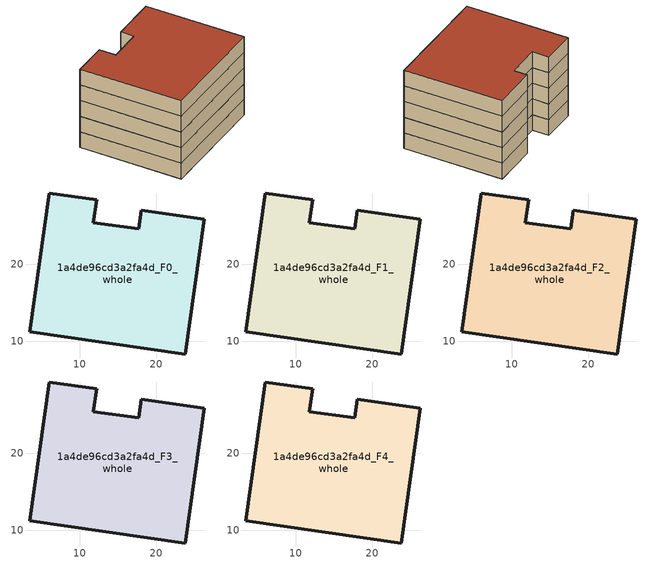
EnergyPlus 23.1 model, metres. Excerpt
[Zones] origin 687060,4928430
1a4de96cd3a2fa4d_F0_whole
 floor ground (EU_floor_Construction): 23.8,8.31 26.27,25.86 18.06,27.02 17.72,24.62 11.8,25.41 12.23,28.43 6.04,29.3 3.48,11.18 z0
 wall outside (EU_wall_Construction): 17.72,24.62 18.06,27.02 26.27,25.86 23.8,8.31 3.48,11.18 6.04,29.3 12.23,28.43 11.8,25.41 17.72,24.62 z0:3
1a4de96cd3a2fa4d_F1_whole
 floor to 1a4de96cd3a2fa4d_F0_whole (EU_floor_Construction): 23.8,8.31 26.27,25.86 18.06,27.02 17.72,24.62 11.8,25.41 12.23,28.43 6.04,29.3 3.48,11.18 z3
 wall outside (EU_wall_Construction): 17.72,24.62 18.06,27.02 26.27,25.86 23.8,8.31 3.48,11.18 6.04,29.3 12.23,28.43 11.8,25.41 17.72,24.62 z3:6
1a4de96cd3a2fa4d_F2_whole
 floor to 1a4de96cd3a2fa4d_F1_whole (EU_floor_Construction): 23.8,8.31 26.27,25.86 18.06,27.02 17.72,24.62 11.8,25.41 12.23,28.43 6.04,29.3 3.48,11.18 z6
 wall outside (EU_wall_Construction): 17.72,24.62 18.06,27.02 26.27,25.86 23.8,8.31 3.48,11.18 6.04,29.3 12.23,28.43 11.8,25.41 17.72,24.62 z6:9
1a4de96cd3a2fa4d_F3_whole
 floor to 1a4de96cd3a2fa4d_F2_whole (EU_floor_Construction): 23.8,8.31 26.27,25.86 18.06,27.02 17.72,24.62 11.8,25.41 12.23,28.43 6.04,29.3 3.48,11.18 z9
 wall outside (EU_wall_Construction): 17.72,24.62 18.06,27.02 26.27,25.86 23.8,8.31 3.48,11.18 6.04,29.3 12.23,28.43 11.8,25.41 17.72,24.62 z9:12
1a4de96cd3a2fa4d_F4_whole
 floor to 1a4de96cd3a2fa4d_F3_whole (EU_floor_Construction): 23.8,8.31 26.27,25.86 18.06,27.02 17.72,24.62 11.8,25.41 12.23,28.43 6.04,29.3 3.48,11.18 z12
 wall outside (EU_wall_Construction): 17.72,24.62 18.06,27.02 26.27,25.86 23.8,8.31 3.48,11.18 6.04,29.3 12.23,28.43 11.8,25.41 17.72,24.62 z12:15
 roof outside (EU_roof_Construction): 26.27,25.86 23.8,8.31 3.48,11.18 6.04,29.3 12.23,28.43 11.8,25.41 17.72,24.62 18.06,27.02 z15
[Building]
EU S2 Campaign: North Axis=0; Terrain=City; Solar Distribution=FullExterior
[Site:Location]
Bologna: Latitude=44.5; Longitude=11.25; Time Zone=1; Elevation=37
[SizingPeriod:WeatherFileDays]
AnnualSizingPeriod: Begin Month=1; Begin Day of Month=1; End Month=12; End Day of Month=31; Day of Week for Start Day=Monday; Use Weather File Daylight Saving Period=No; Use Weather File Rain and Snow Indicators=No
[MATERIAL]
EU_InternalMass_Material: Roughness=MediumRough; Thickness=0.1; Conductivity=1; Density=1800; Specific Heat=900; Thermal Absorptance=0.9; Solar Absorptance=0.7; Visible Absorptance=0.7
[MATERIAL:NOMASS] Roughness=MediumRough; Thermal Absorptance=0.9; Solar Absorptance=0.7; Visible Absorptance=0.7
Name | Thermal Resistance
EU_wall_NoMass | 0.905828
EU_roof_NoMass | 0.37593
EU_floor_NoMass | 0.67114
[CONSTRUCTION]
EU_wall_Construction: EU_wall_NoMass
EU_roof_Construction: EU_roof_NoMass
EU_floor_Construction: EU_floor_NoMass
EU_InternalMass_Construction: EU_InternalMass_Material
[ZONE] Type=1; Multiplier=1; Ceiling Height=autocalculate; Volume=1057.9; Floor Area=autocalculate; Part of Total Floor Area=Yes
1a4de96cd3a2fa4d_F0_whole; 1a4de96cd3a2fa4d_F1_whole; 1a4de96cd3a2fa4d_F2_whole; 1a4de96cd3a2fa4d_F3_whole; 1a4de96cd3a2fa4d_F4_whole
[INTERNALMASS] Construction=EU_InternalMass_Construction; Surface Area=352.635
Name | Zone or ZoneList
1a4de96cd3a2fa4d_F0_whole_EU_InternalMass | 1a4de96cd3a2fa4d_F0_whole
1a4de96cd3a2fa4d_F1_whole_EU_InternalMass | 1a4de96cd3a2fa4d_F1_whole
1a4de96cd3a2fa4d_F2_whole_EU_InternalMass | 1a4de96cd3a2fa4d_F2_whole
1a4de96cd3a2fa4d_F3_whole_EU_InternalMass | 1a4de96cd3a2fa4d_F3_whole
1a4de96cd3a2fa4d_F4_whole_EU_InternalMass | 1a4de96cd3a2fa4d_F4_whole
[OTHEREQUIPMENT] Fuel Type=Electricity; Design Level Calculation Method=Watts/Area; Power per Zone Floor Area=1; Fraction Latent=0; Fraction Radiant=0; Fraction Lost=0; Carbon Dioxide Generation Rate=0; EndUse Subcategory=EU_Step8_InternalGains
Name | Zone or ZoneList or Space or SpaceList | Schedule
EU_Step8_InternalGain_1a4de96cd3a2fa4d_F0_whole_f000 | 1a4de96cd3a2fa4d_F0_whole | EU_Step8_GainSchedule_1a4de96cd3a2fa4d_F0_whole_f000
EU_Step8_InternalGain_1a4de96cd3a2fa4d_F1_whole_f000 | 1a4de96cd3a2fa4d_F1_whole | EU_Step8_GainSchedule_1a4de96cd3a2fa4d_F1_whole_f000
EU_Step8_InternalGain_1a4de96cd3a2fa4d_F2_whole_f000 | 1a4de96cd3a2fa4d_F2_whole | EU_Step8_GainSchedule_1a4de96cd3a2fa4d_F2_whole_f000
EU_Step8_InternalGain_1a4de96cd3a2fa4d_F3_whole_f000 | 1a4de96cd3a2fa4d_F3_whole | EU_Step8_GainSchedule_1a4de96cd3a2fa4d_F3_whole_f000
EU_Step8_InternalGain_1a4de96cd3a2fa4d_F4_whole_f000 | 1a4de96cd3a2fa4d_F4_whole | EU_Step8_GainSchedule_1a4de96cd3a2fa4d_F4_whole_f000
[ZONEVENTILATION:DESIGNFLOWRATE] Schedule=EU_AlwaysOn; Design Flow Rate Calculation Method=AirChanges/Hour; Air Changes per Hour=0.73129; Ventilation Type=Natural; Fan Pressure Rise=0; Fan Total Efficiency=1; Constant Term Coefficient=1; Temperature Term Coefficient=0; Velocity Term Coefficient=0; Velocity Squared Term Coefficient=0; Minimum Indoor Temperature=-100; Maximum Indoor Temperature=100; Delta Temperature=-100; Minimum Outdoor Temperature=-100; Maximum Outdoor Temperature=100; Maximum Wind Speed=40
Name | Zone or ZoneList or Space or SpaceList
EU_ConstantAir_1a4de96cd3a2fa4d_F0_whole | 1a4de96cd3a2fa4d_F0_whole
EU_ConstantAir_1a4de96cd3a2fa4d_F1_whole | 1a4de96cd3a2fa4d_F1_whole
EU_ConstantAir_1a4de96cd3a2fa4d_F2_whole | 1a4de96cd3a2fa4d_F2_whole
EU_ConstantAir_1a4de96cd3a2fa4d_F3_whole | 1a4de96cd3a2fa4d_F3_whole
EU_ConstantAir_1a4de96cd3a2fa4d_F4_whole | 1a4de96cd3a2fa4d_F4_whole
[HVACTEMPLATE:THERMOSTAT] Constant Heating Setpoint=20; Constant Cooling Setpoint=50
EU_HeatOnly_1a4de96cd3a2fa4d_F0_whole; EU_HeatOnly_1a4de96cd3a2fa4d_F1_whole; EU_HeatOnly_1a4de96cd3a2fa4d_F2_whole; EU_HeatOnly_1a4de96cd3a2fa4d_F3_whole; EU_HeatOnly_1a4de96cd3a2fa4d_F4_whole
[HVACTEMPLATE:ZONE:IDEALLOADSAIRSYSTEM] System Availability Schedule=EU_AlwaysOn; Maximum Heating Supply Air Temperature=50; Minimum Cooling Supply Air Temperature=13; Maximum Heating Supply Air Humidity Ratio=0.0156; Minimum Cooling Supply Air Humidity Ratio=0.0077; Heating Limit=NoLimit; Cooling Limit=NoLimit; Heating Availability Schedule=EU_AlwaysOn; Cooling Availability Schedule=EU_CoolingOff; Dehumidification Control Type=ConstantSensibleHeatRatio; Cooling Sensible Heat Ratio=0.7; Dehumidification Setpoint=60; Humidification Control Type=None; Humidification Setpoint=30; Outdoor Air Method=None; Outdoor Air Flow Rate per Person=0.00944; Outdoor Air Flow Rate per Zone Floor Area=0; Outdoor Air Flow Rate per Zone=0; Demand Controlled Ventilation Type=None; Outdoor Air Economizer Type=NoEconomizer; Heat Recovery Type=None; Sensible Heat Recovery Effectiveness=0.7; Latent Heat Recovery Effectiveness=0.65
Name | Template Thermostat
1a4de96cd3a2fa4d_F0_whole | EU_HeatOnly_1a4de96cd3a2fa4d_F0_whole
1a4de96cd3a2fa4d_F1_whole | EU_HeatOnly_1a4de96cd3a2fa4d_F1_whole
1a4de96cd3a2fa4d_F2_whole | EU_HeatOnly_1a4de96cd3a2fa4d_F2_whole
1a4de96cd3a2fa4d_F3_whole | EU_HeatOnly_1a4de96cd3a2fa4d_F3_whole
1a4de96cd3a2fa4d_F4_whole | EU_HeatOnly_1a4de96cd3a2fa4d_F4_whole
[SIZING:ZONE] Zone Cooling Design Supply Air Temperature Input Method=SupplyAirTemperature; Zone Cooling Design Supply Air Temperature=13; Zone Heating Design Supply Air Temperature Input Method=SupplyAirTemperature; Zone Heating Design Supply Air Temperature=50; Zone Cooling Design Supply Air Humidity Ratio=0.008; Zone Heating Design Supply Air Humidity Ratio=0.008; Cooling Design Air Flow Method=DesignDay; Cooling Design Air Flow Rate=0; Cooling Minimum Air Flow per Zone Floor Area=0.000762; Cooling Minimum Air Flow=0; Cooling Minimum Air Flow Fraction=0.2; Heating Design Air Flow Method=DesignDay; Heating Design Air Flow Rate=0; Heating Maximum Air Flow per Zone Floor Area=0.002032; Heating Maximum Air Flow=0.141576; Heating Maximum Air Flow Fraction=0.3; Account for Dedicated Outdoor Air System=No; Dedicated Outdoor Air System Control Strategy=NeutralSupplyAir; Dedicated Outdoor Air Low Setpoint Temperature for Design=autosize; Dedicated Outdoor Air High Setpoint Temperature for Design=autosize; Zone Load Sizing Method=Sensible Load Only No Latent Load; Zone Latent Cooling Design Supply Air Humidity Ratio Input Method=HumidityRatioDifference; Zone Cooling Design Supply Air Humidity Ratio Difference=0.005; Zone Latent Heating Design Supply Air Humidity Ratio Input Method=HumidityRatioDifference; Zone Humidification Design Supply Air Humidity Ratio Difference=0.005
1a4de96cd3a2fa4d_F0_whole; 1a4de96cd3a2fa4d_F1_whole; 1a4de96cd3a2fa4d_F2_whole; 1a4de96cd3a2fa4d_F3_whole; 1a4de96cd3a2fa4d_F4_whole
[SCHEDULE:CONSTANT]
Name | Hourly Value
EU_AlwaysOn | 1
EU_CoolingOff | 0
[SCHEDULE:FILE] Column Number=1; Rows to Skip at Top=0; Number of Hours of Data=8760; Column Separator=Comma; Interpolate to Timestep=No; Minutes per Item=60; Adjust Schedule for Daylight Savings=Yes
Name | File
EU_Step8_GainSchedule_1a4de96cd3a2fa4d_F0_whole_f000 | ../../schedules/1a4de96cd3a2fa4d/1a4de96cd3a2fa4d_F0_whole_f000_gain.csv
EU_Step8_GainSchedule_1a4de96cd3a2fa4d_F1_whole_f000 | ../../schedules/1a4de96cd3a2fa4d/1a4de96cd3a2fa4d_F1_whole_f000_gain.csv
EU_Step8_GainSchedule_1a4de96cd3a2fa4d_F2_whole_f000 | ../../schedules/1a4de96cd3a2fa4d/1a4de96cd3a2fa4d_F2_whole_f000_gain.csv
EU_Step8_GainSchedule_1a4de96cd3a2fa4d_F3_whole_f000 | ../../schedules/1a4de96cd3a2fa4d/1a4de96cd3a2fa4d_F3_whole_f000_gain.csv
EU_Step8_GainSchedule_1a4de96cd3a2fa4d_F4_whole_f000 | ../../schedules/1a4de96cd3a2fa4d/1a4de96cd3a2fa4d_F4_whole_f000_gain.csv
